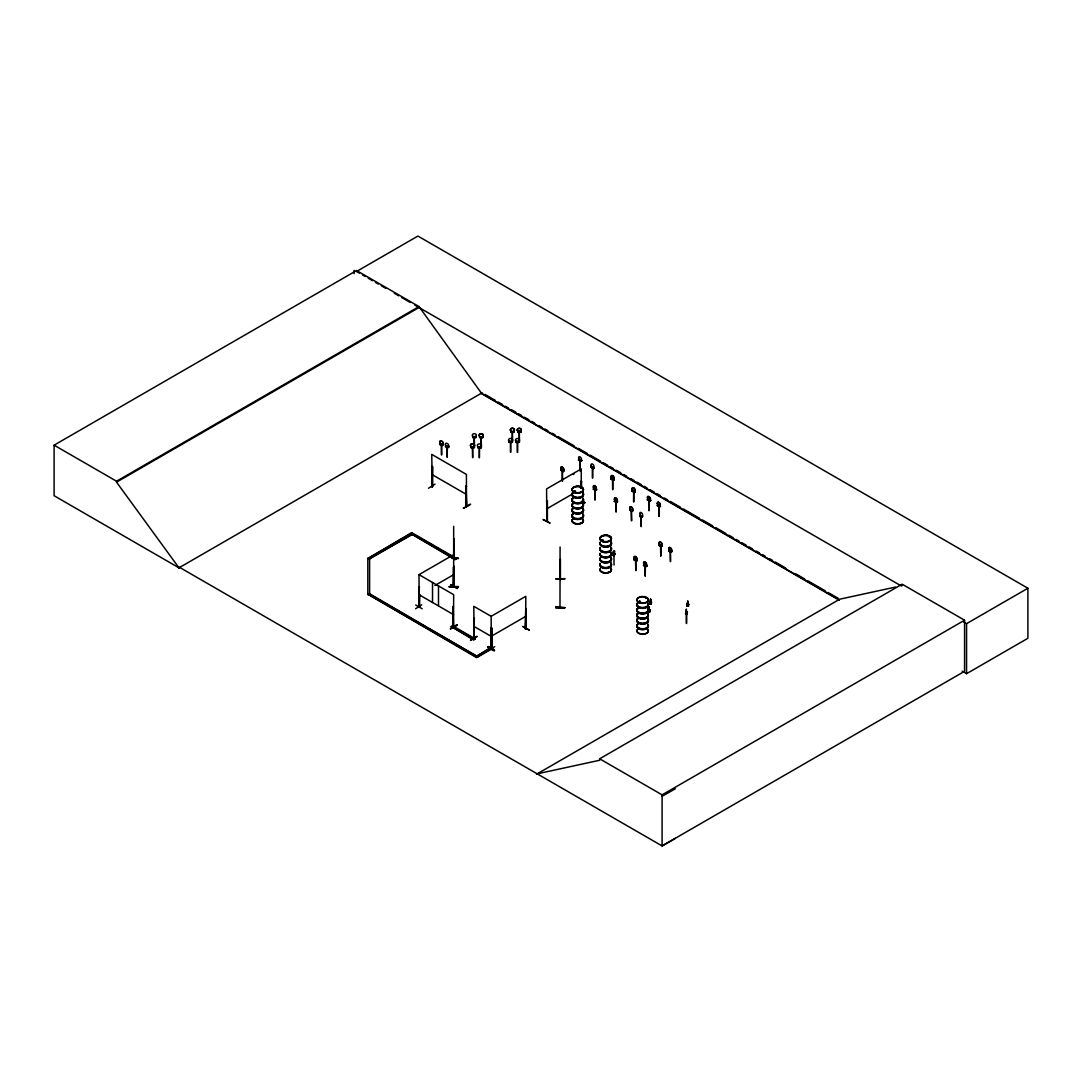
<?xml version="1.0" encoding="UTF-8"?>
<svg xmlns="http://www.w3.org/2000/svg" width="1082" height="1082" viewBox="0 0 1082 1082"><rect width="100%" height="100%" fill="white"/><g stroke="black" fill="none" stroke-linecap="round" stroke-linejoin="round"><path stroke-width="1.5" d="M687.449 604.04C687.232 609.599 688.666 593.193 686.948 606.163L688.477 606.245L688.761 604.283L687.232 604.094L686.948 606.163M649.078 609.125L649.254 611.032L649.281 610.248M650.444 601.349C650.539 607.056 651.256 597.656 650.363 599.847M650.566 600.97L650.539 599.144M686.299 611.303L686.272 612.683M686.421 610.924L686.353 609.071L686.096 612.967M687.787 603.147L687.787 601.484M648.916 608.584L649.322 606.907L649.146 610.965L649.362 606.921M649.132 609.788L649.2 607.07M650.512 600.307L650.323 603.188M687.949 603.688L687.719 605.244M562.194 481.057L562.37 470.616L562.572 481.044M579.884 470.832L580.074 460.391L580.277 470.819M592.354 467.708L592.557 478.136L592.733 467.695M594.789 499.843L594.965 489.429L595.154 499.911M612.493 479.367L612.696 489.754L612.858 479.353M615.928 501.791L616.077 512.111L616.213 501.683M631.185 510.582L631.55 520.888L631.55 510.569M633.525 501.778L633.7 491.363L633.903 501.791M635.513 560.341L635.81 570.633L635.824 560.287M641.044 516.29L641.22 526.663L641.288 516.128M648.943 500.411L649.078 510.772L649.254 500.33M645.048 565.845L645.224 576.219L645.399 565.778M658.722 516.317L658.897 505.903L659.1 516.33M660.561 545.801L660.75 556.202L660.926 545.788M670.218 551.401L670.475 561.666L670.502 551.32M472.415 447.421L472.672 457.686L472.685 447.339M474.105 444.58L474.295 437.087L474.498 447.515M479.204 447.407L479.353 457.821L479.583 447.421M481.111 447.691L481.179 437.169L481.382 447.596M481.03 447.542L477.852 447.556L481.179 447.488M510.42 442.011L510.596 452.384L510.772 441.97M512.111 441.415L509.054 441.307L509.054 442.389L512.111 442.389L512.381 431.718L512.57 442.146M517.291 452.33L517.466 441.916L517.642 452.398M519.292 442.349L519.265 431.799L519.468 442.227M613.981 554.62L614.021 564.966M687.625 605L687.76 601.322M648.361 611.763L648.645 609.68C652.446 609.95 646.049 612.655 649.89 611.844L650.16 609.869L648.645 609.788L650.16 609.869M648.483 611.56L648.767 609.693M651.526 602.092L650.012 601.917L651.526 602.092L651.256 604.067L649.727 603.986L650.688 599.13M651.148 602.079L650.877 603.729M687.381 612.047L685.866 611.871L687.381 612.047L687.111 614.021L685.582 613.94L685.988 611.979M686.732 613.792L687.002 612.033M476.959 636.378L470.602 640.206M453.615 586.065L453.006 586.43L453.737 586.065M560.49 578.911L560.449 579.682L559.989 578.856M559.989 607.043L560.084 546.978M573.879 491.688L575.299 491.282M574.055 491.566L574.677 491.715M574.84 491.742L574.231 491.309M574.948 491.931L575.056 491.174M575.529 491.783L574.812 491.093M581.494 487.617L581.494 481.179L580.682 481.395C580.872 489.483 580.628 487.319 581.521 488.09M601.768 540.581L602.512 540.905M603.431 540.838L602.796 540.026L603.039 540.824M608.828 536.564L609.423 537.091M639.976 602.038L639.868 601.294L638.786 601.849M639.11 601.403C638.434 603.229 641.883 601.795 639.584 601.2M646.36 598.319L645.521 598.035L646.143 597.683M441.321 444.648L441.564 455.049L441.699 444.648M446.974 446.893L447.164 457.321L447.366 446.893M686.299 613.102L686.475 623.53L686.678 613.102M415.718 605.054L422.223 608.814M487.563 646.955C490.538 644.629 501.466 656.788 487.59 646.874M487.86 646.711L494.46 650.471M549.859 522.985L543.015 519.495L549.913 523.066M560.435 578.451L560.449 579.208M428.499 488.252L435.018 484.154M431.677 486.602L432.394 486.941L432.557 466.748L431.745 466.545L432.327 466.883M419.221 586.958L419.383 607.367L419.005 586.836L418.693 606.975L419.6 605.731L419.897 606.623L419.153 607.016L419.005 574.664L453.669 554.647M419.316 607.327L419.816 594.654M453.737 626.18L452.79 625.896L453.669 626.789M453.737 586.796L453.006 587.161L453.98 586.958L453.98 566.332L453.304 587.35L453.317 567.279M492.012 648.321L491.728 628.142L490.849 628.317L490.809 648.389L492.04 648.28L491.35 648.673L491.147 616.321L473.808 606.312L474.132 638.678M525.162 628.858L525.811 608.463L526.041 628.696L525.879 627.709M575.475 491.688L574.082 491.904M602.214 540.594C604.243 541.555 602.444 538.863 601.89 540.838M473.808 638.488L474.322 618.512M490.809 648.389L491.066 628.182L491.363 648.632M612.426 555.039L614.076 553.443L615.293 554.16L613.967 553.402M615.293 553.943L613.751 555.688L612.426 555.242L614.076 553.538M419.14 606.123L419.884 606.596M453.858 587.026L453.98 566.332M547.397 500.858L546.586 501.074L547.397 500.858L547.397 520.956C544.976 521.281 548.669 519.63 546.586 520.28M526.001 627.939L525.595 628.223M526.001 628.669L526.041 608.598M439.806 444.283L440.658 443.552L439.806 444.499L442.362 445.473L443.214 444.526L440.455 443.634L443.214 444.526M442.998 444.716L442.362 445.473M446.109 446.014L448.868 447.015L446.325 445.825L445.473 446.568L448.665 446.988M448.868 446.812L448.016 447.759L445.473 446.771L446.325 445.825M519.171 442.146L515.938 442.186M581.007 487.82L580.628 487.86M603.039 540.567L602.065 540.838M562.951 471.454L564.02 470.819L562.951 471.657L560.76 470.21L561.828 469.574L560.841 470.061M579.519 459.566L578.451 460.202L580.736 461.175M562.951 471.657L563.749 470.981M581.44 460.756L580.642 461.135L581.71 460.607L579.519 459.363L578.451 459.999L580.642 461.446L581.71 460.607M594.167 468.006L593.098 468.641L590.907 467.086L594.167 467.789L593.098 468.425M590.907 467.397L591.989 466.761M596.615 489.848L594.153 488.455L593.355 489.24L595.533 490.471L596.615 489.848L594.424 488.401L593.355 489.24M612.114 478.176L611.046 478.812L613.332 480.002L611.046 479.028L613.237 480.259C616.077 479.597 611.803 477.176 611.046 479.028M596.615 489.632L595.533 490.268L593.355 488.929L595.533 490.471M614.306 479.421L613.237 480.259M616.578 502.413L617.646 501.778L616.578 502.63L614.387 501.385L615.455 500.547M614.387 501.385L615.455 500.75M632.077 490.958L633.159 490.322L632.077 491.174L634.268 492.405L635.35 491.769L632.077 491.174M631.929 511.488L632.727 510.704L629.738 509.933L631.929 511.488L632.997 510.853M629.738 510.041L630.806 509.406M650.688 500.425L649.619 501.061L647.428 499.816L648.24 499.248L650.688 500.425L648.51 499.194L647.428 499.816L649.619 501.264L650.688 500.641M629.738 510.244L630.806 509.622M647.428 500.033L648.51 499.194M657.274 505.402L658.072 504.929C665.214 508.689 652.811 504.131 659.56 506.579M639.584 515.925C642.194 513.991 637.23 516.885 641.761 517.169L642.843 516.33L641.761 516.953M657.274 505.713L658.343 505.078M659.465 506.944L660.534 506.322M635.08 559.326L634.011 559.962L636.284 560.828M662.373 545.869L661.291 546.491L659.1 545.26L659.912 544.679L662.373 546.072L660.182 544.625L659.1 545.463L661.291 546.708L662.373 546.072M637.271 560.354C634.661 562.302 639.624 559.394 635.08 559.124L634.011 559.746L636.189 561.193M643.574 565.277L644.642 564.642L646.833 566.089L645.765 566.725L643.574 565.48L646.576 566.035M643.574 565.48L644.642 564.642M668.676 550.779L669.744 550.156L668.676 550.995L670.867 552.226L671.936 551.387L670.867 552.023M646.833 565.886L645.765 566.508L643.574 565.169M432.516 485.98L431.677 485.791L432.394 486.21M432.016 485.696L432.313 486.941L432.557 466.748M432.327 486.9L431.745 454.386L466.41 474.403L466.477 506.619L465.828 506.322L466.044 486.102L466.694 506.417M466.64 486.427L465.828 486.224M465.76 505.686L466.721 505.727L465.855 505.578M466.41 506.579L466.044 486.102M463.367 508.026C467.762 506.849 477.108 499.803 463.407 508.364M580.912 487.955L581.494 481.179M419.586 587.174L418.775 586.958M547.181 520.753L547.465 520.104M582.603 501.764L585.078 502.751L582.102 501.061M450.937 584.78L457.483 588.513L450.667 584.889M415.596 608.76L421.682 604.784M452.885 626.721L453.669 626.87L452.858 626.667L453.074 606.515L453.52 627.033L453.669 594.681L419.005 574.664M457.226 625.274L450.396 628.858L456.902 624.733M450.396 628.858L456.915 625.044M491.945 628.277L491.363 628.358M523.079 626.437L529.26 629.954M491.674 647.428C490.836 648.659 492.445 646.333 492.012 648.253M470.467 640.192L477.121 636.527M488.077 650.241L494.717 646.671M179.774 567.468L179.071 567.888L54.1 495.732L54.1 445.175L356.573 270.541L419.018 306.585L481.463 393.199L838.983 599.617M356.573 270.541L356.573 271.474L417.909 236.065L1027.9 588.243L1027.9 638.285L966.564 673.694L962.182 671.151M54.1 445.175L116.545 481.22L419.018 306.585M675.33 838.388L662.089 845.935L179.693 567.428L178.976 567.834L116.545 482.153L419.018 307.518M178.976 567.834L482.166 392.793M368.34 557.622L369.611 558.353L369.611 594.37L367.812 594.37L367.812 558.353L369.611 558.353L412.945 533.953L369.611 558.975L368.34 558.244L411.687 532.601L456.279 558.353L455.022 559.705L411.687 534.062L455.022 559.083L456.279 558.353M369.787 557.419L411.687 533.223L412.945 533.953M490.958 649.416L489.686 648.686L476.689 656.192L489.686 648.064L490.958 649.416L476.689 657.653L368.34 594.464L369.611 593.734L477.96 656.923L428.837 628.561M368.34 595.1L369.611 594.37M546.586 508.932L572.594 493.919M434.896 585.511L453.669 574.664M451.248 626.478L452.506 625.748L474.998 638.732L473.74 640.084L451.248 626.478L473.74 639.462L474.998 638.732M451.248 627.1L452.506 626.37L455.319 627.993M491.147 616.321L525.811 596.304L525.554 628.94M525.811 616.321L491.147 636.338L473.808 626.329M368.34 594.464L476.689 657.017L490.958 648.781M536.51 774.252L839.7 599.198L895.558 587.053M537.213 773.833L599.658 760.254L599.658 758.807L902.131 584.172L964.576 620.216L964.576 671.3L662.089 845.935L662.089 794.851L964.576 620.216M902.131 585.619L901.428 586.038L414.663 305.002M963.67 621.974L966.564 623.651L1027.9 588.243M662.089 796.311L675.33 788.764M453.994 586.836L453.304 586.62M419.451 606.515L418.815 606.312M491.674 648.159L491.728 628.142M639.273 601.416L639.895 601.876M547.073 520.767L547.181 500.736M546.856 521.226L546.586 488.915L581.264 468.898L581.264 487.482M640.003 602.147L638.867 601.971M465.977 505.348L466.274 506.579M584.767 502.86L582.143 501.345M522.782 626.546L529.328 630.265M453.006 626.492L453.074 606.515M453.994 538.511L453.994 559.056M452.303 558.055L458.43 558.447L455.36 558.163M452.303 558.353L458.43 558.312M560.408 559.137L560.408 579.695M564.845 578.667L555.648 578.829L564.845 578.951M449.233 586.525L458.43 586.525M449.233 586.904L458.43 587.147L449.233 586.89M555.648 607.124L564.845 607.8L555.648 607.191M555.648 607.543L564.845 607.529M517.751 431.38L520.807 431.488M510.853 431.961L513.923 431.894L510.853 432.07M517.751 431.961L520.807 431.961M517.751 432.043L520.807 432.07M482.734 437.331L479.664 437.331L482.734 437.507M519.008 441.375L515.938 441.375L515.938 442.47L519.008 442.47L519.008 441.375L515.938 441.591M509.054 441.524L512.111 441.51M509.054 442.011L512.111 442.119M515.938 442.092L519.008 442.092M509.054 442.186L512.111 442.186M477.852 446.866L480.922 446.961M470.968 447.366L474.119 447.556M470.968 447.556L474.024 447.759L474.024 446.663M367.812 593.734L369.611 593.734M686.948 605.852L688.477 606.245M648.361 611.546L649.89 611.844M685.582 613.94L686.732 613.697M685.582 613.737L687.111 614.021M639.746 601.376L640.476 601.808M439.806 444.188L442.43 445.202L439.806 444.499M581.71 460.81L579.249 459.525M614.306 479.624L611.844 478.23L614.035 479.475M635.35 491.769L632.889 490.376L635.08 491.62M593.098 468.641L591.002 467.14M590.907 467.086L593.193 468.371M658.072 505.023L660.263 506.16M632.172 490.809L634.268 492.405M647.428 499.722L649.619 501.264M596.344 489.794L594.153 488.455M560.76 470.115L563.032 471.4M614.481 501.128L616.672 502.359L614.387 501.074M671.936 551.604L669.474 550.211L671.665 551.55M659.1 545.152L661.291 546.708M670.962 551.969L668.676 550.995M637.271 560.571L634.809 559.272M646.833 566.089L644.385 564.804M650.282 603.161L650.133 602.025M356.573 271.474L359.481 273.151M362.389 274.828L365.297 276.505M368.191 278.182L372.546 280.698M375.454 282.375L378.362 284.052M381.27 285.729L385.625 288.245M394.335 293.276L398.69 295.792M401.598 297.469L410.308 302.487M485.088 394.47L495.299 400.367M498.22 402.058L502.603 404.587M505.51 406.264L508.432 407.955M511.353 409.632L515.735 412.161M518.657 413.851L521.565 415.542M524.486 417.219L528.868 419.748M531.789 421.439L534.697 423.116M539.079 425.645L542.001 427.336M544.922 429.013L547.83 430.704M552.212 433.233L555.134 434.91M558.055 436.601L574.109 445.865M578.478 448.394L587.242 453.453M590.15 455.13L600.375 461.027M603.283 462.717L607.665 465.246M610.586 466.924L613.508 468.614M616.429 470.305L620.798 472.82M623.719 474.511L626.64 476.202M631.009 478.717L633.93 480.408M636.852 482.099L641.234 484.628M644.155 486.305L647.063 487.996M649.984 489.673L654.367 492.202M657.288 493.892L660.196 495.57M664.578 498.099L667.499 499.789M670.421 501.466L680.632 507.363M683.553 509.054L699.608 518.319M702.516 520.009L712.74 525.906M715.648 527.583L725.873 533.494M728.781 535.171L733.163 537.7M736.085 539.391L739.006 541.068M741.927 542.758L746.296 545.287M749.217 546.965L752.139 548.655M756.507 551.184L759.429 552.861M762.35 554.552L765.272 556.229M769.654 558.758L772.562 560.449M775.483 562.126L785.694 568.036M795.919 573.933L804.67 578.978M807.591 580.669L825.106 590.772M828.014 592.463L838.239 598.36M480.503 393.064L839.199 600.158M431.745 474.403L466.41 494.42M414.392 534.792L425.943 541.46M428.837 543.137L438.954 548.966M441.835 550.643L456.279 558.975M419.005 594.681L453.669 614.698M458.132 629.616L474.998 639.354M371.045 595.195L425.943 626.897M599.658 758.807L662.089 794.851M432.516 486.711L431.961 466.41M453.669 586.349L453.669 526.339M564.845 607.786L555.648 607.813M966.564 623.651L966.564 673.694M688.761 604.283L687.232 604.094M651.256 604.067L649.727 603.986M641.761 517.169L639.584 515.614L640.382 515.248M614.955 553.835L613.426 555.269M613.751 555.688L612.426 555.242M593.91 467.843L591.719 466.613M546.816 501.196L546.816 521.226M513.923 431.177L513.923 432.273L510.853 432.273L510.853 431.177M482.734 436.628L482.734 437.723L479.664 437.723L479.664 436.628M475.837 436.546L475.837 437.642L472.766 437.642L472.766 436.546M474.024 618.349L473.997 638.678M471.049 446.65A2.042 1.664 0 0 0 474.471 445.892A2.042 1.664 0 0 0 471.968 443.85A2.042 1.664 0 0 0 471.049 446.65L470.968 447.759M438.494 585.917L438.494 605.934M432.53 582.481L432.53 602.498M354.125 270.351L354.125 273.665M116.545 481.22L116.545 482.153M647.658 608.666A5.816 3.354 0 0 1 642.627 613.697A5.816 3.354 0 0 1 637.596 608.666M647.591 609.004A5.735 3.314 0 0 1 642.627 613.981A5.735 3.314 0 0 1 637.663 609.004M647.577 613.318A5.708 3.3 0 0 1 642.627 618.268A5.708 3.3 0 0 1 637.677 613.318A5.748 3.314 0 0 0 642.627 618.417A5.748 3.314 0 0 0 647.604 613.44M647.591 613.643A5.735 3.314 0 0 1 642.627 618.606A5.735 3.314 0 0 1 637.663 613.643M647.658 603.147A5.816 3.354 0 0 1 642.627 608.179A5.816 3.354 0 0 1 637.596 603.147M647.591 608.084A5.721 3.3 0 0 1 642.627 613.048A5.721 3.3 0 0 1 637.677 608.084M647.591 603.486A5.735 3.314 0 0 1 642.627 608.449A5.735 3.314 0 0 1 637.663 603.486M647.658 608.382A5.816 3.354 0 0 1 642.627 613.413A5.816 3.354 0 0 1 637.596 608.382M647.658 602.863A5.816 3.354 0 0 1 642.627 607.895A5.816 3.354 0 0 1 637.596 602.863M647.591 602.566A5.721 3.3 0 0 1 642.627 607.516A5.721 3.3 0 0 1 637.677 602.566M647.658 624.409A5.816 3.354 0 0 1 642.627 629.44A5.816 3.354 0 0 1 637.596 624.409M647.591 624.747A5.735 3.314 0 0 1 642.627 629.724A5.735 3.314 0 0 1 637.663 624.747M647.577 629.061A5.708 3.3 0 0 1 642.627 634.011A5.708 3.3 0 0 1 637.677 629.061M647.563 614.157A5.694 3.287 0 0 1 642.627 619.093A5.694 3.287 0 0 1 637.69 614.157M647.591 629.359A5.735 3.314 0 0 1 642.627 634.336A5.735 3.314 0 0 1 637.663 629.359M647.604 613.873A5.748 3.314 0 0 1 642.627 618.836A5.748 3.314 0 0 1 637.65 613.873M647.658 618.89A5.816 3.354 0 0 1 642.627 623.922A5.816 3.354 0 0 1 637.596 618.89M647.591 623.827A5.721 3.3 0 0 1 642.627 628.791A5.721 3.3 0 0 1 637.677 623.827M647.591 619.229A5.735 3.314 0 0 1 642.627 624.192A5.735 3.314 0 0 1 637.663 619.229M647.658 624.125A5.816 3.354 0 0 1 642.627 629.156A5.816 3.354 0 0 1 637.596 624.125M647.658 618.606A5.816 3.354 0 0 1 642.627 623.638A5.816 3.354 0 0 1 637.596 618.606M647.591 618.309A5.721 3.3 0 0 1 642.627 623.259A5.721 3.3 0 0 1 637.677 618.309M610.654 541.338A5.721 3.3 0 0 1 606.447 546.261A5.721 3.3 0 0 1 600.172 542.136M610.667 547.79A5.735 3.314 0 0 1 606.447 552.726A5.735 3.314 0 0 1 600.158 548.588M610.735 547.438A5.816 3.354 0 0 1 606.447 552.442A5.816 3.354 0 0 1 600.077 548.249M610.735 547.154A5.816 3.354 0 0 1 606.447 552.158A5.816 3.354 0 0 1 600.077 547.965M610.654 546.856A5.721 3.3 0 0 1 606.447 551.793A5.721 3.3 0 0 1 600.172 547.654M610.735 541.92A5.816 3.354 0 0 1 606.447 546.924A5.816 3.354 0 0 1 600.077 542.731M610.735 541.636A5.816 3.354 0 0 1 606.447 546.64A5.816 3.354 0 0 1 600.077 542.447M610.654 542.258A5.721 3.3 0 0 1 606.447 547.194A5.721 3.3 0 0 1 600.172 543.056M610.64 552.456A5.708 3.3 0 0 1 606.434 557.379A5.708 3.3 0 0 1 600.185 553.254M610.64 552.118A5.708 3.3 0 0 1 607.178 556.946A5.708 3.3 0 0 1 599.983 553.768M610.667 552.618A5.748 3.314 0 0 1 606.447 557.568A5.748 3.314 0 0 1 600.145 553.416M610.654 558.001A5.721 3.3 0 0 1 606.447 562.938A5.721 3.3 0 0 1 600.172 558.799M610.654 557.081A5.721 3.3 0 0 1 606.447 562.004A5.721 3.3 0 0 1 600.172 557.879M610.667 563.533A5.735 3.314 0 0 1 606.447 568.469A5.735 3.314 0 0 1 600.158 564.331M610.735 563.181A5.816 3.354 0 0 1 606.447 568.185A5.816 3.354 0 0 1 600.077 563.993M610.735 562.897A5.816 3.354 0 0 1 606.447 567.901A5.816 3.354 0 0 1 600.077 563.708M610.735 557.663A5.816 3.354 0 0 1 606.447 562.667A5.816 3.354 0 0 1 600.077 558.474M610.735 557.379A5.816 3.354 0 0 1 606.447 562.383A5.816 3.354 0 0 1 600.077 558.19M610.654 562.599A5.721 3.3 0 0 1 606.447 567.536A5.721 3.3 0 0 1 600.172 563.397M610.667 567.969A5.748 3.314 0 0 1 606.447 572.919A5.748 3.314 0 0 1 600.145 568.767M610.64 567.861A5.708 3.3 0 0 1 607.178 572.689A5.708 3.3 0 0 1 599.983 569.511M610.64 552.916A5.708 3.3 0 0 1 607.178 557.744A5.708 3.3 0 0 1 599.983 554.566M610.667 568.145A5.748 3.314 0 0 1 606.447 573.095A5.748 3.314 0 0 1 600.145 568.956M582.752 498.504A5.816 3.354 0 0 1 577.707 503.536A5.816 3.354 0 0 1 572.676 498.504M582.684 498.843A5.735 3.314 0 0 1 577.707 503.806A5.735 3.314 0 0 1 572.743 498.843M582.643 503.171A5.694 3.287 0 0 1 577.707 508.107A5.694 3.287 0 0 1 572.77 503.171M582.684 503.468A5.748 3.314 0 0 1 577.707 508.445A5.748 3.314 0 0 1 572.73 503.468M582.752 492.973A5.816 3.354 0 0 1 577.707 498.018A5.816 3.354 0 0 1 572.676 492.973M582.684 497.923A5.735 3.314 0 0 1 577.707 502.887A5.735 3.314 0 0 1 572.743 497.923M582.684 493.324A5.735 3.314 0 0 1 577.707 498.288A5.735 3.314 0 0 1 572.743 493.324M582.752 498.22A5.816 3.354 0 0 1 577.707 503.252A5.816 3.354 0 0 1 572.676 498.22M582.752 492.689A5.816 3.354 0 0 1 577.707 497.734A5.816 3.354 0 0 1 572.676 492.689M582.671 492.405A5.721 3.3 0 0 1 577.707 497.355A5.721 3.3 0 0 1 572.757 492.405M582.752 514.248A5.816 3.354 0 0 1 577.707 519.279A5.816 3.354 0 0 1 572.676 514.248M582.684 503.698A5.748 3.314 0 0 1 577.707 508.675A5.748 3.314 0 0 1 572.73 503.698M582.684 514.586A5.735 3.314 0 0 1 577.707 519.549A5.735 3.314 0 0 1 572.743 514.586M582.643 518.914A5.694 3.287 0 0 1 577.707 523.85A5.748 3.314 0 0 1 572.73 519.022M572.77 518.914A5.694 3.287 0 0 0 577.707 523.85A5.748 3.314 0 0 0 582.684 519.022M582.657 503.982A5.708 3.3 0 0 1 577.707 508.919A5.708 3.3 0 0 1 572.77 503.982M582.684 519.211A5.748 3.314 0 0 1 577.707 524.188A5.748 3.314 0 0 1 572.73 519.211M582.752 508.716A5.816 3.354 0 0 1 577.707 513.761A5.816 3.354 0 0 1 572.676 508.716M582.671 513.666A5.721 3.3 0 0 1 577.707 518.616A5.721 3.3 0 0 1 572.757 513.666M582.684 509.067A5.735 3.314 0 0 1 577.707 514.031A5.735 3.314 0 0 1 572.743 509.067M582.752 513.964A5.816 3.354 0 0 1 577.707 518.995A5.816 3.354 0 0 1 572.676 513.964M582.752 508.432A5.816 3.354 0 0 1 577.707 513.477A5.816 3.354 0 0 1 572.676 508.432M582.671 508.148A5.721 3.3 0 0 1 577.707 513.098A5.721 3.3 0 0 1 572.757 508.148M573.419 474.484A2.042 1.19 59.5 0 1 573.96 474.173M688.368 604.148L688.098 606.015L688.368 604.256M520.807 431.258L517.751 431.258L517.751 432.354L520.807 432.354L520.807 431.258M475.837 436.668L472.766 436.668L475.837 436.763M475.837 437.331L472.766 437.358L475.837 437.426M480.922 446.744L477.852 446.744L477.852 447.84L480.922 447.84L480.922 446.744M632.01 511.123L629.819 509.879L632.01 511.123M511.367 431.42A2.042 1.664 0 0 0 514.423 429.987A2.042 1.664 0 0 0 511.367 428.431A2.042 1.664 0 0 0 511.367 431.312A2.042 1.664 0 0 0 514.423 429.865A2.042 1.664 0 0 0 511.367 428.54A2.042 1.664 0 0 0 511.367 431.42M517.832 431.245A2.042 1.664 0 0 0 521.254 430.487A2.042 1.664 0 0 0 518.751 428.445A2.042 1.664 0 0 0 517.832 431.245M518.264 431.393A2.042 1.664 0 0 0 521.321 429.946A2.042 1.664 0 0 0 518.264 428.499A2.042 1.664 0 0 0 518.264 431.393M509.554 441.551A2.042 1.664 0 0 0 512.625 440.103A2.042 1.664 0 0 0 509.554 438.656A2.042 1.664 0 0 0 509.554 441.551M516.452 441.618A2.042 1.664 0 0 0 519.522 440.185A2.042 1.664 0 0 0 516.452 438.737A2.042 1.664 0 0 0 516.452 441.618M632.145 489.213A2.042 1.19 59.5 0 0 634.593 491.35A2.042 1.19 59.5 0 0 634.066 488.104A2.042 1.19 59.5 0 0 632.28 489.132A2.042 1.19 59.5 0 0 634.728 491.269A2.042 1.19 59.5 0 0 633.93 488.185A2.042 1.19 59.5 0 0 632.145 489.213M591.11 465.368A2.042 1.19 59.5 0 0 593.558 467.492A2.042 1.19 59.5 0 0 592.895 464.34A2.042 1.19 59.5 0 0 591.11 465.368M578.654 458.173A2.042 1.19 59.5 0 0 581.088 460.296A2.042 1.19 59.5 0 0 580.439 457.145A2.042 1.19 59.5 0 0 578.654 458.173M611.114 477.067A2.042 1.19 59.5 0 0 613.548 479.204A2.042 1.19 59.5 0 0 612.899 476.039A2.042 1.19 59.5 0 0 611.114 477.067M611.249 476.986A2.042 1.19 59.5 0 0 613.683 479.123A2.042 1.19 59.5 0 0 613.034 475.958A2.042 1.19 59.5 0 0 611.249 476.986M657.342 503.766A2.042 1.19 59.5 0 0 659.777 505.889A2.042 1.19 59.5 0 0 659.263 502.643A2.042 1.19 59.5 0 0 657.477 503.685A2.042 1.19 59.5 0 0 659.912 505.808A2.042 1.19 59.5 0 0 659.127 502.724A2.042 1.19 59.5 0 0 657.342 503.766M647.496 498.085A2.042 1.19 59.5 0 0 649.944 500.209A2.042 1.19 59.5 0 0 649.281 497.044A2.042 1.19 59.5 0 0 647.631 498.004A2.042 1.19 59.5 0 0 650.079 500.127A2.042 1.19 59.5 0 0 649.416 496.963A2.042 1.19 59.5 0 0 647.496 498.085M445.405 444.824A2.042 1.393 49.1 0 0 448.246 446.663A2.042 1.393 49.1 0 0 447.488 443.579A2.042 1.393 49.1 0 0 445.405 444.824M439.752 442.538A2.042 1.393 49.1 0 0 442.592 444.391A2.042 1.393 49.1 0 0 441.835 441.307A2.042 1.393 49.1 0 0 439.752 442.538M439.847 442.457A2.042 1.393 49.1 0 0 442.7 444.296A2.042 1.393 49.1 0 0 441.929 441.213A2.042 1.393 49.1 0 0 439.847 442.457M471.482 446.798A2.042 1.664 0 0 0 474.538 445.351A2.042 1.664 0 0 0 471.482 443.904A2.042 1.664 0 0 0 471.482 446.798M478.366 446.988A2.042 1.664 0 0 0 481.436 445.541A2.042 1.664 0 0 0 478.366 444.107A2.042 1.664 0 0 0 478.366 446.988M639.76 602.66A5.748 3.314 0 0 0 648.375 599.78A5.748 3.314 0 0 0 639.76 596.912A5.748 3.314 0 0 0 639.76 602.66M639.76 602.917A5.721 3.3 0 0 0 648.348 600.05A5.721 3.3 0 0 0 639.76 597.196A5.721 3.3 0 0 0 639.76 602.917M560.814 468.465A2.042 1.19 59.5 0 0 563.262 470.602A2.042 1.19 59.5 0 0 562.613 467.438A2.042 1.19 59.5 0 0 560.814 468.465M560.949 468.398A2.042 1.19 59.5 0 0 563.397 470.521A2.042 1.19 59.5 0 0 562.735 467.356A2.042 1.19 59.5 0 0 560.949 468.398M639.773 513.896A2.042 1.19 59.5 0 0 642.221 516.033A2.042 1.19 59.5 0 0 641.558 512.868A2.042 1.19 59.5 0 0 639.773 513.896M629.805 508.297A2.042 1.19 59.5 0 0 632.24 510.42A2.042 1.19 59.5 0 0 631.726 507.188A2.042 1.19 59.5 0 0 629.94 508.215A2.042 1.19 59.5 0 0 632.375 510.339A2.042 1.19 59.5 0 0 631.59 507.269A2.042 1.19 59.5 0 0 629.805 508.297M613.927 553.998A2.042 0.839 -71.6 0 0 614.387 550.752A2.042 0.839 -71.6 0 0 612.683 553.213A2.042 0.839 -71.6 0 0 613.927 553.998M602.836 541.216A5.708 3.3 0 0 0 611.411 538.363A5.708 3.3 0 0 0 602.836 535.509A5.748 3.314 0 0 0 602.823 541.406A5.748 3.314 0 0 0 611.438 538.538A5.748 3.314 0 0 0 602.823 535.658A5.708 3.3 0 0 0 602.836 541.216M602.836 541.676A5.708 3.3 0 0 0 611.411 538.822A5.708 3.3 0 0 0 602.836 535.969A5.708 3.3 0 0 0 602.836 541.676M574.84 492.283A5.735 3.314 0 0 0 583.441 489.416A5.735 3.314 0 0 0 574.84 486.548A5.735 3.314 0 0 0 574.84 492.283M574.853 492.743A5.708 3.3 0 0 0 583.428 489.889A5.708 3.3 0 0 0 574.853 487.022A5.708 3.3 0 0 0 574.853 492.743M574.84 492.486A5.748 3.314 0 0 0 583.455 489.619A5.748 3.314 0 0 0 574.84 486.751A5.748 3.314 0 0 0 574.84 492.486M659.168 543.516A2.042 1.19 59.5 0 0 661.616 545.639A2.042 1.19 59.5 0 0 660.953 542.488A2.042 1.19 59.5 0 0 659.168 543.516M659.303 543.435A2.042 1.19 59.5 0 0 661.751 545.571A2.042 1.19 59.5 0 0 661.088 542.407A2.042 1.19 59.5 0 0 659.303 543.435M668.744 549.047A2.042 1.19 59.5 0 0 671.178 551.171A2.042 1.19 59.5 0 0 670.529 548.006A2.042 1.19 59.5 0 0 668.744 549.047M668.879 548.966A2.042 1.19 59.5 0 0 671.313 551.09A2.042 1.19 59.5 0 0 670.664 547.925A2.042 1.19 59.5 0 0 668.879 548.966M643.641 563.533A2.042 1.19 59.5 0 0 646.089 565.656A2.042 1.19 59.5 0 0 645.427 562.505A2.042 1.19 59.5 0 0 643.776 563.452A2.042 1.19 59.5 0 0 646.211 565.588A2.042 1.19 59.5 0 0 645.562 562.424A2.042 1.19 59.5 0 0 643.641 563.533M634.066 558.014A2.042 1.19 59.5 0 0 636.514 560.138A2.042 1.19 59.5 0 0 635.864 556.973A2.042 1.19 59.5 0 0 634.066 558.014M634.201 557.933A2.042 1.19 59.5 0 0 636.649 560.057A2.042 1.19 59.5 0 0 635.986 556.892A2.042 1.19 59.5 0 0 634.201 557.933M614.454 499.438A2.042 1.19 59.5 0 0 616.889 501.561A2.042 1.19 59.5 0 0 616.24 498.396A2.042 1.19 59.5 0 0 614.454 499.438M614.59 499.357A2.042 1.19 59.5 0 0 617.024 501.48A2.042 1.19 59.5 0 0 616.375 498.329A2.042 1.19 59.5 0 0 614.59 499.357M593.409 487.292A2.042 1.19 59.5 0 0 595.857 489.416A2.042 1.19 59.5 0 0 595.195 486.251A2.042 1.19 59.5 0 0 593.545 487.211A2.042 1.19 59.5 0 0 595.993 489.335A2.042 1.19 59.5 0 0 595.33 486.183A2.042 1.19 59.5 0 0 593.409 487.292M479.745 436.601A2.042 1.664 0 0 0 483.167 435.857A2.042 1.664 0 0 0 480.665 433.814A2.042 1.664 0 0 0 479.745 436.601M479.745 436.492A2.042 1.664 0 0 0 483.167 435.748A2.042 1.664 0 0 0 480.665 433.706A2.042 1.664 0 0 0 479.745 436.492M473.28 436.79A2.042 1.664 0 0 0 476.351 435.343A2.042 1.664 0 0 0 473.28 433.896A2.042 1.664 0 0 0 473.28 436.79"/></g></svg>
